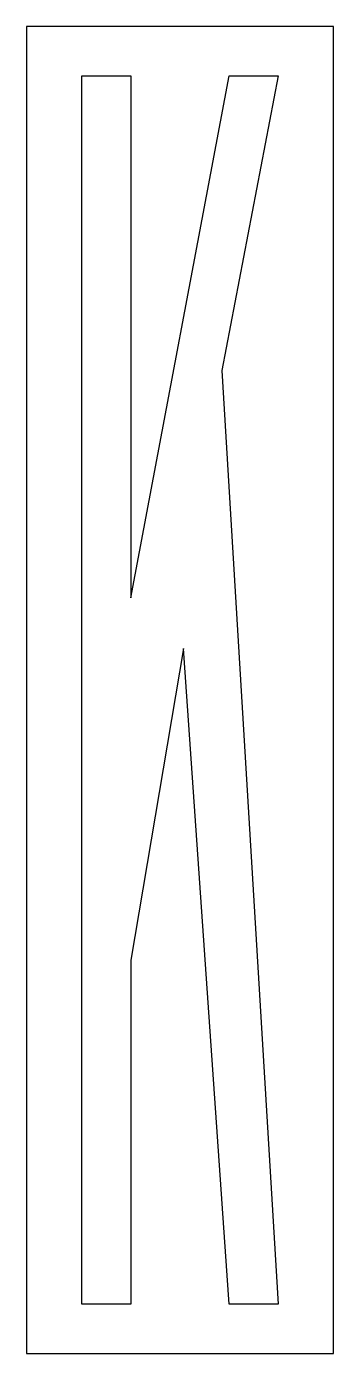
# Model space of a CAD drawing. Extents: x 0 to 25, y 0 to 108.
import ezdxf

# ---------------------------------------------------------------- set-up
doc = ezdxf.new("R2010")
doc.units = 0
doc.layers.add('CUT', color=7, linetype='Continuous')
doc.layers.add('OUTSIDE', color=1, linetype='Continuous')

msp = doc.modelspace()

# ---------------------------------------------------------------- linework, layer by layer
at = {"layer": 'CUT'}
msp.add_lwpolyline([(4.5, 104), (8.4975, 104), (8.4975, 61.5), (16.4925, 104), (20.5, 104), (15.9029, 80), (20.5, 4), (16.4925, 4), (12.7948, 57.37), (8.4975, 32), (8.4975, 4), (4.5, 4)], close=True, dxfattribs=at)
at = {"layer": 'OUTSIDE'}
msp.add_lwpolyline([(0, 0), (25, 0), (25, 108), (0, 108)], close=True, dxfattribs=at)

doc.saveas('drawing.dxf')
